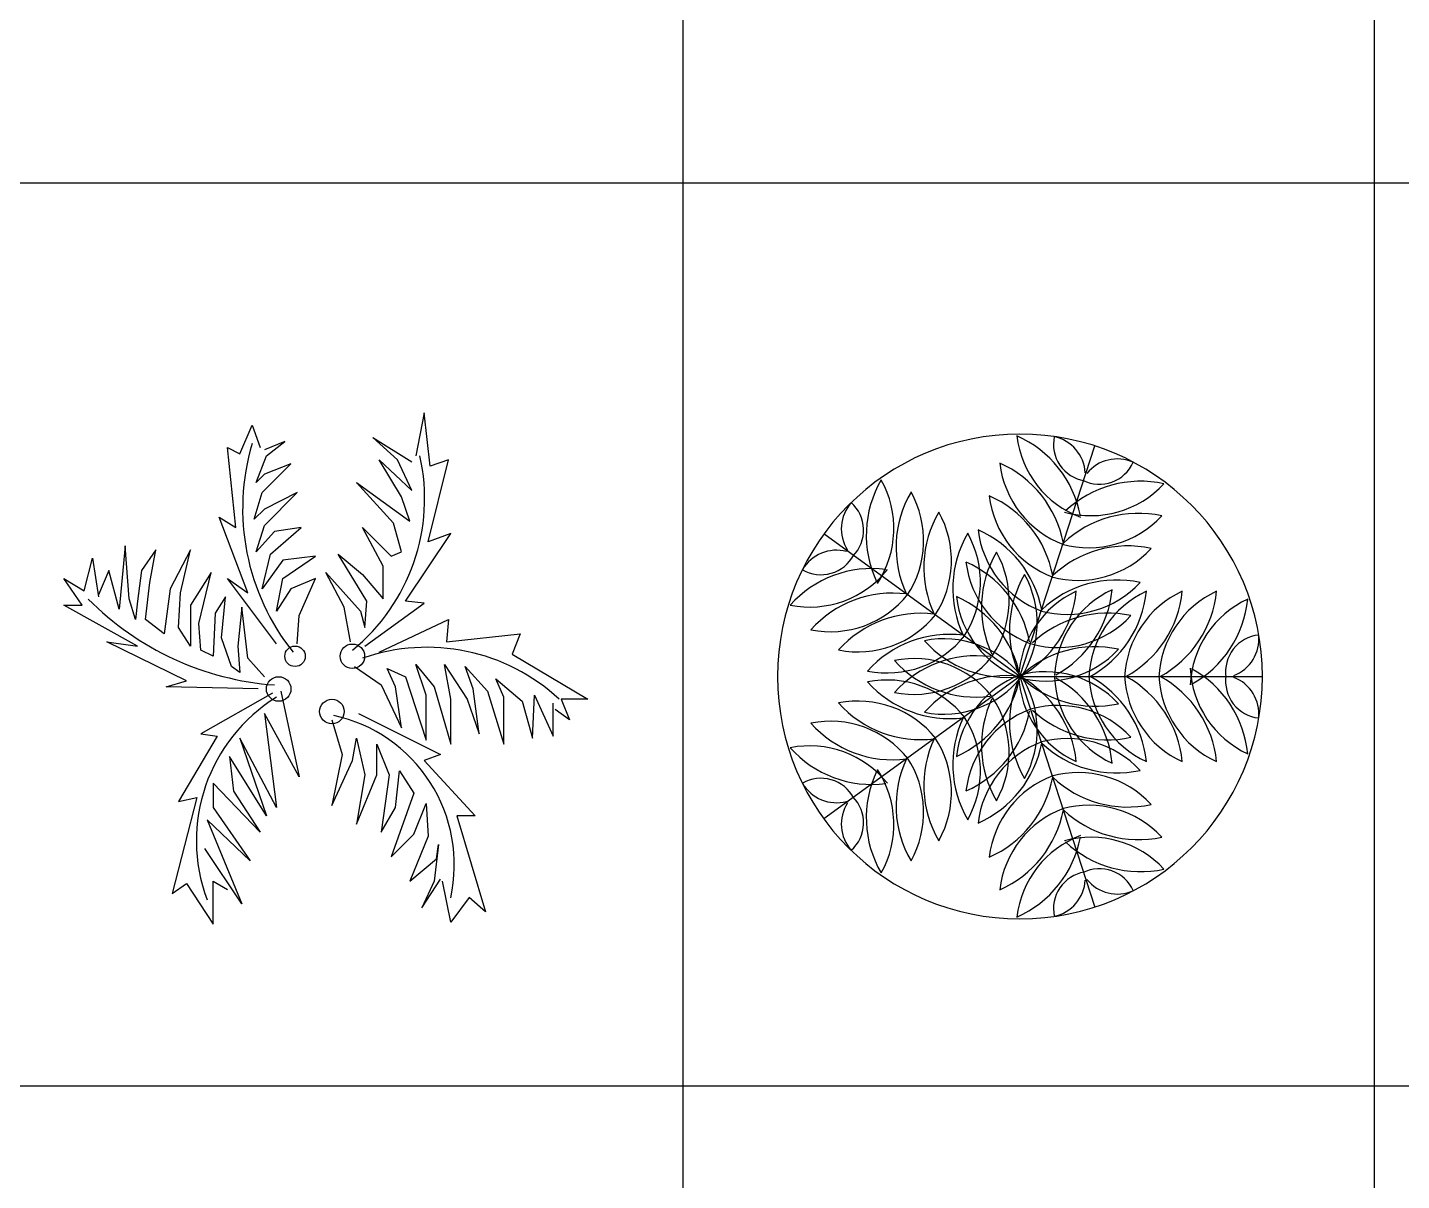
# Model space of a CAD drawing. Header units: inches. Extents: x 7658 to 73799, y 48 to 40262.
# Drawn here: x 24008 to 28237, y 25311 to 28860 of the extents above; entities that cross this region are included whole.
import ezdxf

# ---------------------------------------------------------------- set-up
doc = ezdxf.new("R2010")
doc.units = ezdxf.units.IN
doc.layers.add('www.cad-blocks.net', color=7, linetype='Continuous')

# ---------------------------------------------------------------- blocks, each defined once
blk = doc.blocks.new('A$C516926BB')
for p, q in [((14.6381, 38.5194), (14.6381, 0)), ((16.7665, 38.5194), (16.7665, 0)), ((0, 27.6876), (62.4121, 27.6876)), ((0, 24.9084), (62.4121, 24.9084))]:
    blk.add_line(p, q)
blk = doc.blocks.new('A$C7FA70097')
at = {"color": 0}
for p, q in [((1.1091, 1.5741), (1.0839, 1.4418)), ((1.1281, 1.4104), (1.1091, 1.5741)), ((0.542, 1.4481), (0.5798, 1.5363)), ((0.5798, 1.5363), (0.605, 1.467)), ((0.6806, 1.4859), (0.6176, 1.4607)), ((0.6239, 1.4418), (0.6806, 1.4859)), ((0.9516, 1.4985), (1.0713, 1.423)), ((1.0272, 1.4293), (0.9516, 1.4985)), ((0.5042, 1.467), (0.542, 1.4481)), ((0.5294, 1.2215), (0.5042, 1.467)), ((0.5924, 1.36), (0.6239, 1.4418)), ((0.6113, 1.3285), (0.6995, 1.4167)), ((0.6995, 1.4167), (0.6176, 1.3852)), ((1.0398, 1.3159), (0.9705, 1.4293)), ((0.9705, 1.4293), (1.0713, 1.3348)), ((1.0713, 1.3348), (1.0272, 1.4293)), ((1.1217, 1.1774), (1.1848, 1.4293)), ((1.1848, 1.4293), (1.1281, 1.4104)), ((0.6176, 1.3852), (0.5924, 1.36)), ((1.0146, 1.2341), (0.9012, 1.36)), ((0.9012, 1.36), (1.065, 1.2404)), ((0.5861, 1.2467), (0.6113, 1.3285)), ((0.7184, 1.3285), (0.6176, 1.2781)), ((0.6176, 1.2278), (0.7184, 1.3285)), ((1.065, 1.2404), (1.0398, 1.3159)), ((0.6176, 1.2781), (0.5861, 1.2467)), ((0.5672, 1.02), (0.4789, 1.253)), ((0.4789, 1.253), (0.5294, 1.2215)), ((0.5924, 1.1459), (0.6176, 1.2278)), ((1.0398, 1.1459), (1.0146, 1.2341)), ((0.6491, 1.2089), (0.5924, 1.1459)), ((0.6365, 1.1396), (0.731, 1.2215)), ((0.731, 1.2215), (0.6491, 1.2089)), ((0.9831, 1.1018), (0.9201, 1.2215)), ((0.9201, 1.2215), (1.0083, 1.1333)), ((1.0524, 0.9948), (1.1911, 1.2026)), ((1.1911, 1.2026), (1.1217, 1.1774)), ((0.1891, 1.1648), (0.1702, 0.9696)), ((0.2017, 1.0011), (0.1891, 1.1648)), ((0.2836, 1.1522), (0.2395, 1.0893)), ((0.2647, 1.0515), (0.2836, 1.1522)), ((0.3907, 1.1522), (0.3277, 1.0326)), ((0.3592, 1.02), (0.3907, 1.1522)), ((1.0083, 1.1333), (1.0398, 1.1459)), ((0.063, 1.0263), (0.0882, 1.127)), ((0.0882, 1.127), (0.1071, 1.0074)), ((0.6113, 1.0326), (0.6365, 1.1396)), ((0.6743, 1.1207), (0.6113, 1.0326)), ((0.6743, 1.0641), (0.7751, 1.1333)), ((0.7751, 1.1333), (0.6743, 1.1207)), ((0.9327, 0.9948), (0.8445, 1.1396)), ((0.8445, 1.1396), (0.9201, 1.0767)), ((0.9831, 1.0011), (0.9831, 1.1018)), ((0.0567, 0.9822), (0, 1.0641)), ((0, 1.0641), (0.063, 1.0263)), ((0.1386, 1.0893), (0.1071, 1.0137)), ((0.1702, 0.9696), (0.1386, 1.0893)), ((0.2395, 1.0893), (0.2269, 0.9948)), ((0.4537, 1.083), (0.3907, 0.9822)), ((0.4159, 0.9256), (0.4537, 1.083)), ((0.5042, 1.0641), (0.5672, 1.02)), ((0.6554, 0.8626), (0.5042, 1.0641)), ((0.6554, 0.9633), (0.6743, 1.0641)), ((0.7751, 1.0641), (0.6995, 1.0326)), ((0.7247, 0.9507), (0.7751, 1.0641)), ((0.8634, 0.9759), (0.8067, 1.083)), ((0.8067, 1.083), (0.9138, 0.9633)), ((0.9201, 1.0767), (0.9831, 1.0011)), ((0.2521, 0.9381), (0.2647, 1.0515)), ((0.3277, 1.0326), (0.3088, 0.8941)), ((0.3529, 0.913), (0.3592, 1.02)), ((0.6995, 1.0326), (0.6554, 0.9633)), ((0, 0.9822), (0.0567, 0.9822)), ((0.2269, 0.8563), (0, 0.9822)), ((0.2206, 0.9381), (0.2017, 1.0011)), ((0.2269, 0.9948), (0.2206, 0.9381)), ((0.3907, 0.9822), (0.3907, 0.8563)), ((0.4979, 1.0074), (0.4663, 0.957)), ((0.4853, 0.8815), (0.4979, 1.0074)), ((0.5483, 0.9759), (0.5357, 0.8563)), ((0.5672, 0.8185), (0.5483, 0.9759)), ((0.8823, 0.8689), (0.8634, 0.9759)), ((0.9264, 0.913), (0.9327, 0.9948)), ((0.9264, 0.8563), (1.1091, 0.9885)), ((1.1091, 0.9885), (1.0524, 0.9948)), ((0.3088, 0.8941), (0.2521, 0.9381)), ((0.4663, 0.957), (0.46, 0.8248)), ((0.7184, 0.8626), (0.7247, 0.9507)), ((0.9138, 0.9633), (0.9264, 0.913)), ((0.9705, 0.8374), (1.1848, 0.9381)), ((1.1848, 0.9381), (1.1785, 0.8689)), ((0.3907, 0.8563), (0.3529, 0.913)), ((0.4222, 0.8437), (0.4159, 0.9256)), ((1.1785, 0.8689), (1.4053, 0.8941)), ((1.4053, 0.8941), (1.3801, 0.8311)), ((0.3781, 0.7493), (0.1323, 0.8689)), ((0.1323, 0.8689), (0.2269, 0.8563)), ((0.5168, 0.7933), (0.4853, 0.8815)), ((0.5357, 0.8563), (0.542, 0.7744)), ((0.46, 0.8248), (0.4222, 0.8437)), ((0.6176, 0.7618), (0.5672, 0.8185)), ((1.3801, 0.8311), (1.6133, 0.6926)), ((0.542, 0.7744), (0.5168, 0.7933)), ((0.8949, 0.7933), (0.9768, 0.7367)), ((1.0209, 0.7304), (0.9957, 0.787)), ((0.9957, 0.787), (1.0524, 0.7618)), ((1.0524, 0.7618), (1.1154, 0.5667)), ((1.1154, 0.7052), (1.0839, 0.7996)), ((1.0839, 0.7996), (1.1407, 0.7304)), ((1.1722, 0.7996), (1.2415, 0.6926)), ((1.1911, 0.6926), (1.1722, 0.7996)), ((1.2604, 0.7241), (1.2352, 0.7933)), ((1.2352, 0.7933), (1.3045, 0.7178)), ((0.3151, 0.7304), (0.3781, 0.7493)), ((0.5987, 0.7241), (0.3151, 0.7304)), ((0.9768, 0.7367), (1.0398, 0.6044)), ((1.0398, 0.6044), (1.0209, 0.7304)), ((1.1407, 0.7304), (1.1911, 0.5541)), ((1.2793, 0.5856), (1.2604, 0.7241)), ((1.3549, 0.6989), (1.3297, 0.7556)), ((1.3297, 0.7556), (1.4116, 0.6863)), ((0.6428, 0.7115), (0.4222, 0.5856)), ((0.668, 0.7178), (0.7247, 0.4533)), ((1.1154, 0.5667), (1.1154, 0.7052)), ((1.1911, 0.5541), (1.1911, 0.6926)), ((1.2415, 0.6926), (1.2793, 0.5856)), ((1.3045, 0.7178), (1.3549, 0.5541)), ((1.3549, 0.5541), (1.3549, 0.6989)), ((1.4116, 0.6863), (1.4431, 0.573)), ((1.4431, 0.573), (1.4495, 0.7052)), ((1.4495, 0.7052), (1.5062, 0.5793)), ((1.5062, 0.5793), (1.5062, 0.68)), ((1.6133, 0.6926), (1.5314, 0.6926)), ((1.5314, 0.6926), (1.5566, 0.6296)), ((0.6176, 0.6485), (0.6554, 0.3589)), ((0.7247, 0.4533), (0.6176, 0.6485)), ((0.9075, 0.6485), (1.1596, 0.5226)), ((1.5566, 0.6296), (1.5125, 0.6611)), ((0.8256, 0.6296), (0.8571, 0.5226)), ((0.4726, 0.5793), (0.3529, 0.3778)), ((0.4222, 0.5856), (0.4726, 0.5793)), ((0.6554, 0.3589), (0.542, 0.573)), ((0.542, 0.573), (0.6239, 0.3337)), ((0.8886, 0.5037), (0.9012, 0.573)), ((0.9012, 0.573), (0.9264, 0.4596)), ((0.9642, 0.4596), (0.9642, 0.5541)), ((0.9642, 0.5541), (1.002, 0.4596)), ((0.6239, 0.3337), (0.5105, 0.5163)), ((0.5105, 0.5163), (0.5231, 0.4093)), ((0.8571, 0.5226), (0.8256, 0.3652)), ((1.1596, 0.5226), (1.1091, 0.5037)), ((0.8256, 0.3652), (0.8886, 0.5037)), ((1.0209, 0.3589), (1.0335, 0.4722)), ((1.0335, 0.4722), (1.0776, 0.403)), ((1.1091, 0.5037), (1.2667, 0.3337)), ((0.46, 0.4344), (0.46, 0.3589)), ((0.605, 0.2833), (0.46, 0.4344)), ((0.9012, 0.3085), (0.9642, 0.4596)), ((0.9264, 0.4596), (0.9012, 0.3085)), ((1.002, 0.4596), (0.9768, 0.2833)), ((0.4096, 0.3904), (0.334, 0.0944)), ((0.3529, 0.3778), (0.4096, 0.3904)), ((0.5231, 0.4093), (0.605, 0.2833)), ((1.0776, 0.403), (1.0083, 0.2078)), ((0.46, 0.3589), (0.5735, 0.1952)), ((0.9768, 0.2833), (1.0209, 0.3589)), ((1.0776, 0.277), (1.1154, 0.3715)), ((1.1154, 0.3715), (1.1217, 0.2707)), ((0.4411, 0.3211), (0.5483, 0.063)), ((0.5735, 0.1952), (0.4411, 0.3211)), ((1.21, 0.3337), (1.2982, 0.0378)), ((1.2667, 0.3337), (1.21, 0.3337)), ((1.0083, 0.2078), (1.0776, 0.277)), ((1.1217, 0.2707), (1.065, 0.1322)), ((0.5483, 0.063), (0.4348, 0.233)), ((1.1533, 0.2456), (1.1407, 0.1322)), ((1.147, 0.2015), (1.1533, 0.2456)), ((1.065, 0.1322), (1.147, 0.2015)), ((0.46, 0), (0.46, 0.1322)), ((0.46, 0.1322), (0.5042, 0.107)), ((1.1028, 0.0504), (1.1596, 0.1385)), ((1.1407, 0.1322), (1.1028, 0.0504)), ((1.1911, 0.0063), (1.1659, 0.1322)), ((0.334, 0.0944), (0.3781, 0.1259)), ((0.3781, 0.1259), (0.46, 0)), ((1.2478, 0.0819), (1.1911, 0.0063)), ((1.2982, 0.0378), (1.2478, 0.0819))]:
    blk.add_line(p, q, dxfattribs=at)
for centre, major_axis, start_param, end_param in [((1.2566, 1.279), (0.4991, 0.4991), 2.067966, 3.032008), ((0.5098, 1.3106), (-0.4251, 0.4251), 3.037745, 4.147019), ((0.7144, 1.6324), (0.6351, 0.6351), 3.13567, 3.854184), ((1.1186, 0.2558), (0.4219, 0.4219), 0.035852, 1.124515), ((0.7121, 0.8248), (-0.0223, 0.0223), 3.926991, 10.210176), ((0.8886, 0.8248), (-0.0267, 0.0267), 3.926991, 10.210176), ((0.6617, 0.7241), (0.0267, 0.0267), 5.497787, 11.780972), ((0.9268, 0.2571), (-0.3666, 0.3666), -0.234539, 1.143152), ((0.8256, 0.6548), (-0.0267, 0.0267), 3.926991, 10.210176), ((0.7329, 0.1834), (0.3319, 0.3319), 5.27959, 6.85607)]:
    blk.add_ellipse(centre, major_axis=major_axis, ratio=1, start_param=start_param, end_param=end_param, dxfattribs=at)
blk = doc.blocks.new('A$C5BA814D0')
at = {"color": 0}
for q in [(0.9767, 1.4546), (0.1425, 1.1836), (0.1425, 0.3065), (0.9767, 0.0354), (1.4923, 0.745)]:
    blk.add_line((0.7461, 0.745), q, dxfattribs=at)
for centre, major_axis, start_param, end_param in [((0.7461, 0.745), (-0.7461, 0), 3.141593, 9.424778), ((1.0403, 1.5216), (0.2165, 0.2165), 2.474507, 3.567701), ((0.6005, 1.1764), (-0.2387, 0.2387), 4.115275, 5.083693), ((0.9628, 1.4594), (-0.0803, 0.0803), 0.573704, 2.189241), ((0.8265, 1.3654), (-0.0852, 0.0852), 3.978405, 5.286426), ((0.9878, 1.4377), (0.2165, 0.2165), 2.474507, 3.567701), ((0.548, 1.0925), (0.2387, 0.2387), 5.686072, 6.654489), ((0.9907, 1.4503), (0.0803, 0.0803), 3.465625, 5.081163), ((1.0458, 1.2942), (0.0852, 0.0852), 0.368441, 1.676462), ((1.1175, 1.0084), (0.2387, 0.2387), 0.571174, 1.539592), ((0.6104, 1.1796), (-0.2387, 0.2387), 0.257015, 1.225432), ((0.0517, 1.2003), (0.2165, 0.2165), 4.914599, 6.007793), ((0.7022, 1.1426), (0.2387, 0.2387), 1.827811, 2.796228), ((0.1435, 1.1634), (0.2165, 0.2165), 4.914599, 6.007793), ((0.9646, 1.5462), (0.2165, 0.2165), 3.657962, 4.751156), ((0.3165, 1.1997), (0.0852, 0.0852), 1.625078, 2.933098), ((0.151, 1.1956), (-0.0803, 0.0803), 3.151466, 4.767003), ((0.9552, 1.3373), (0.2165, 0.2165), 2.474507, 3.567701), ((0.5154, 0.9922), (-0.2387, 0.2387), 4.115275, 5.083693), ((0.7876, 1.0806), (0.2387, 0.2387), 1.827811, 2.796228), ((0.2289, 1.1013), (-0.2165, 0.2165), 3.343803, 4.436997), ((0.9577, 1.4475), (0.2165, 0.2165), 3.657962, 4.751156), ((1.1107, 0.9097), (-0.2387, 0.2387), -0.999623, -0.031205), ((0.8768, 1.0157), (-0.2387, 0.2387), 0.257015, 1.225432), ((0.3181, 1.0364), (-0.2165, 0.2165), 3.343803, 4.436997), ((0.4813, 0.8872), (0.2387, 0.2387), 5.686072, 6.654489), ((0.9211, 1.2324), (-0.2165, 0.2165), 0.903711, 1.996905), ((0.1809, 1.0131), (0.0852, 0.0852), 0.522653, 1.830674), ((1.0781, 0.8093), (0.2387, 0.2387), 0.571174, 1.539592), ((0.1337, 1.1718), (0.0803, 0.0803), 3.401137, 5.016675), ((0.9651, 0.9576), (-0.2387, 0.2387), 0.257015, 1.225432), ((0.4064, 0.9783), (0.2165, 0.2165), 4.914599, 6.007793), ((0.9251, 1.3471), (0.2165, 0.2165), 3.657962, 4.751156), ((0.2909, 0.7398), (-0.2387, 0.2387), -0.911273, 0.057145), ((0.0985, 1.2648), (0.2165, 0.2165), 3.731144, 4.824339), ((0.8839, 1.1335), (0.2165, 0.2165), 2.474507, 3.567701), ((0.4441, 0.7883), (0.2387, 0.2387), 5.686072, 6.654489), ((1.0515, 0.8888), (-0.2387, 0.2387), 0.257015, 1.225432), ((0.4928, 0.9095), (0.2165, 0.2165), 4.914599, 6.007793), ((1.044, 0.7044), (-0.2387, 0.2387), -0.999623, -0.031205), ((0.891, 1.2421), (0.2165, 0.2165), 3.657962, 4.751156), ((0.3544, 0.664), (0.2387, 0.2387), 0.659523, 1.627941), ((0.162, 1.1889), (-0.2165, 0.2165), 2.160348, 3.253542), ((0.8544, 1.027), (-0.2165, 0.2165), 0.903711, 1.996905), ((0.4145, 0.6819), (0.2387, 0.2387), 5.686072, 6.654489), ((1.0478, 0.7292), (-0.2165, 0.2165), -0.352926, 0.740268), ((0.5836, 1.0409), (0.2387, 0.2387), 4.429435, 5.397852), ((1.1581, 0.734), (-0.2165, 0.2165), -0.352926, 0.740268), ((0.6939, 1.0457), (0.2387, 0.2387), 4.429435, 5.397852), ((1.2637, 0.7292), (-0.2165, 0.2165), -0.352926, 0.740268), ((0.7995, 1.0409), (0.2387, 0.2387), 4.429435, 5.397852), ((1.374, 0.7292), (0.2165, 0.2165), 1.21787, 2.311064), ((0.9098, 1.0409), (0.2387, 0.2387), 4.429435, 5.397852), ((1.4796, 0.7292), (0.2165, 0.2165), 1.21787, 2.311064), ((1.0154, 1.0409), (0.2387, 0.2387), 4.429435, 5.397852), ((1.5756, 0.7052), (0.2165, 0.2165), 1.21787, 2.311064), ((1.1114, 1.0169), (-0.2387, 0.2387), 2.858638, 3.827056), ((0.4398, 0.6019), (-0.2387, 0.2387), -0.911273, 0.057145), ((0.2474, 1.1269), (0.2165, 0.2165), 3.731144, 4.824339), ((0.863, 1.1403), (0.2165, 0.2165), 3.657962, 4.751156), ((1.0159, 0.6025), (0.2387, 0.2387), 0.571174, 1.539592), ((0.5291, 0.5371), (-0.2387, 0.2387), -0.911273, 0.057145), ((0.3367, 1.062), (0.2165, 0.2165), 3.731144, 4.824339), ((0.5114, 0.5549), (0.2165, 0.2165), 6.171236, 7.26443), ((0.7038, 1.0799), (0.2387, 0.2387), 3.084448, 4.052866), ((0.9773, 0.499), (0.2387, 0.2387), 0.571174, 1.539592), ((1.4924, 0.7597), (0.0803, 0.0803), 0.887863, 2.503401), ((1.361, 0.8603), (0.0852, 0.0852), 4.292565, 5.600585), ((0.6116, 0.4711), (-0.2387, 0.2387), -0.911273, 0.057145), ((0.4193, 0.494), (-0.2165, 0.2165), 4.600439, 5.693634), ((0.4193, 0.9961), (0.2165, 0.2165), 3.731144, 4.824339), ((0.8243, 1.0368), (0.2165, 0.2165), 3.657962, 4.751156), ((0.6116, 1.0189), (0.2387, 0.2387), 3.084448, 4.052866), ((0.8243, 0.4533), (-0.2165, 0.2165), 4.673622, 5.766816), ((1.5756, 0.7849), (-0.2165, 0.2165), 0.830528, 1.923723), ((1.1114, 0.4732), (0.2387, 0.2387), 5.597722, 6.56614), ((0.3367, 0.428), (-0.2165, 0.2165), 4.600439, 5.693634), ((0.5291, 0.953), (0.2387, 0.2387), 3.084448, 4.052866), ((0.7038, 0.4102), (-0.2387, 0.2387), -0.911273, 0.057145), ((0.5114, 0.9351), (0.2165, 0.2165), 3.731144, 4.824339), ((0.8544, 0.4631), (0.2165, 0.2165), 1.144688, 2.237882), ((0.4145, 0.8082), (-0.2387, 0.2387), 2.770289, 3.738706), ((1.0515, 0.6012), (0.2387, 0.2387), 1.916161, 2.884578), ((1.0478, 0.7608), (0.2165, 0.2165), 2.401325, 3.494519), ((0.5836, 0.4492), (-0.2387, 0.2387), 4.026926, 4.995343), ((0.9773, 0.9911), (-0.2387, 0.2387), 1.602001, 2.570419), ((0.4928, 0.5805), (-0.2165, 0.2165), 3.416985, 4.510179), ((1.1581, 0.756), (0.2165, 0.2165), 2.401325, 3.494519), ((0.6939, 0.4444), (0.2387, 0.2387), 5.597722, 6.56614), ((1.2637, 0.7608), (-0.2165, 0.2165), 0.830528, 1.923723), ((0.7995, 0.4492), (-0.2387, 0.2387), 4.026926, 4.995343), ((1.374, 0.7608), (-0.2165, 0.2165), 0.830528, 1.923723), ((0.9098, 0.4492), (-0.2387, 0.2387), 4.026926, 4.995343), ((1.4796, 0.7608), (-0.2165, 0.2165), 0.830528, 1.923723), ((1.0154, 0.4492), (-0.2387, 0.2387), 4.026926, 4.995343), ((1.4924, 0.7304), (-0.0803, 0.0803), 0.638192, 2.253729), ((1.361, 0.6297), (-0.0852, 0.0852), 3.824193, 5.132213), ((0.2474, 0.3632), (-0.2165, 0.2165), 4.600439, 5.693634), ((0.4064, 0.5118), (-0.2165, 0.2165), 3.416985, 4.510179), ((0.4398, 0.8881), (0.2387, 0.2387), 3.084448, 4.052866), ((0.8839, 0.3566), (-0.2165, 0.2165), -0.426109, 0.667086), ((0.4441, 0.7018), (-0.2387, 0.2387), 2.770289, 3.738706), ((0.9651, 0.5325), (0.2387, 0.2387), 1.916161, 2.884578), ((0.863, 0.3498), (-0.2165, 0.2165), 4.673622, 5.766816), ((1.0159, 0.8876), (-0.2387, 0.2387), 1.602001, 2.570419), ((0.162, 0.3011), (0.2165, 0.2165), 6.171236, 7.26443), ((0.3544, 0.8261), (-0.2387, 0.2387), 1.513651, 2.482069), ((0.8768, 0.4743), (0.2387, 0.2387), 1.916161, 2.884578), ((0.3181, 0.4536), (0.2165, 0.2165), 4.987781, 6.080975), ((0.7876, 0.4095), (-0.2387, 0.2387), 0.345364, 1.313782), ((0.2289, 0.3888), (0.2165, 0.2165), 4.987781, 6.080975), ((0.891, 0.2479), (-0.2165, 0.2165), 4.673622, 5.766816), ((0.0985, 0.2253), (-0.2165, 0.2165), 4.600439, 5.693634), ((0.2909, 0.7503), (0.2387, 0.2387), 3.084448, 4.052866), ((0.9211, 0.2577), (0.2165, 0.2165), 1.144688, 2.237882), ((0.4813, 0.6029), (0.2387, 0.2387), 4.341085, 5.309503), ((1.044, 0.7857), (0.2387, 0.2387), 3.172797, 4.141215), ((0.7022, 0.3474), (-0.2387, 0.2387), 0.345364, 1.313782), ((0.1435, 0.3267), (-0.2165, 0.2165), 3.416985, 4.510179), ((0.9251, 0.143), (-0.2165, 0.2165), 4.673622, 5.766816), ((0.1337, 0.3182), (-0.0803, 0.0803), 4.408103, 6.023641), ((0.6104, 0.3104), (0.2387, 0.2387), 1.916161, 2.884578), ((0.0517, 0.2897), (-0.2165, 0.2165), 3.416985, 4.510179), ((0.9552, 0.1528), (-0.2165, 0.2165), -0.426109, 0.667086), ((0.5154, 0.4979), (0.2387, 0.2387), 4.341085, 5.309503), ((1.0781, 0.6807), (-0.2387, 0.2387), 1.602001, 2.570419), ((0.1809, 0.4769), (-0.0852, 0.0852), 1.310919, 2.618939), ((0.3165, 0.2903), (-0.0852, 0.0852), 0.208494, 1.516514), ((0.151, 0.2945), (0.0803, 0.0803), 4.657775, 6.273312), ((0.9878, 0.0524), (-0.2165, 0.2165), -0.426109, 0.667086), ((0.9577, 0.0426), (-0.2165, 0.2165), 4.673622, 5.766816), ((0.548, 0.3975), (-0.2387, 0.2387), 2.770289, 3.738706), ((1.1107, 0.5804), (0.2387, 0.2387), 3.172797, 4.141215), ((1.0403, -0.0315), (-0.2165, 0.2165), -0.426109, 0.667086), ((0.9646, -0.0561), (-0.2165, 0.2165), 4.673622, 5.766816), ((0.6005, 0.3137), (0.2387, 0.2387), 4.341085, 5.309503), ((1.1175, 0.4817), (-0.2387, 0.2387), 1.602001, 2.570419), ((0.9628, 0.0307), (0.0803, 0.0803), 0.952351, 2.567889), ((0.9907, 0.0398), (0.0803, 0.0803), 5.914411, 7.529949), ((0.8265, 0.1246), (-0.0852, 0.0852), 2.567556, 3.875576), ((1.0458, 0.1959), (-0.0852, 0.0852), 1.465131, 2.773152)]:
    blk.add_ellipse(centre, major_axis=major_axis, ratio=1, start_param=start_param, end_param=end_param, dxfattribs=at)

msp = doc.modelspace()

# ---------------------------------------------------------------- block references
at = {"xscale": 1000, "yscale": 1000, "zscale": 1000}
for name, p in [('A$C7FA70097', (24119.1, 26100)), ('A$C5BA814D0', (26316.5, 26117.6))]:
    msp.add_blockref(name, p, dxfattribs=at)
at = {"layer": 'www.cad-blocks.net', "color": 155, "true_color": 0x546d8e, "xscale": 1000, "yscale": 1000, "zscale": 1000}
msp.add_blockref('A$C516926BB', (11386.7, 694.4), dxfattribs=at)

doc.saveas('drawing.dxf')
